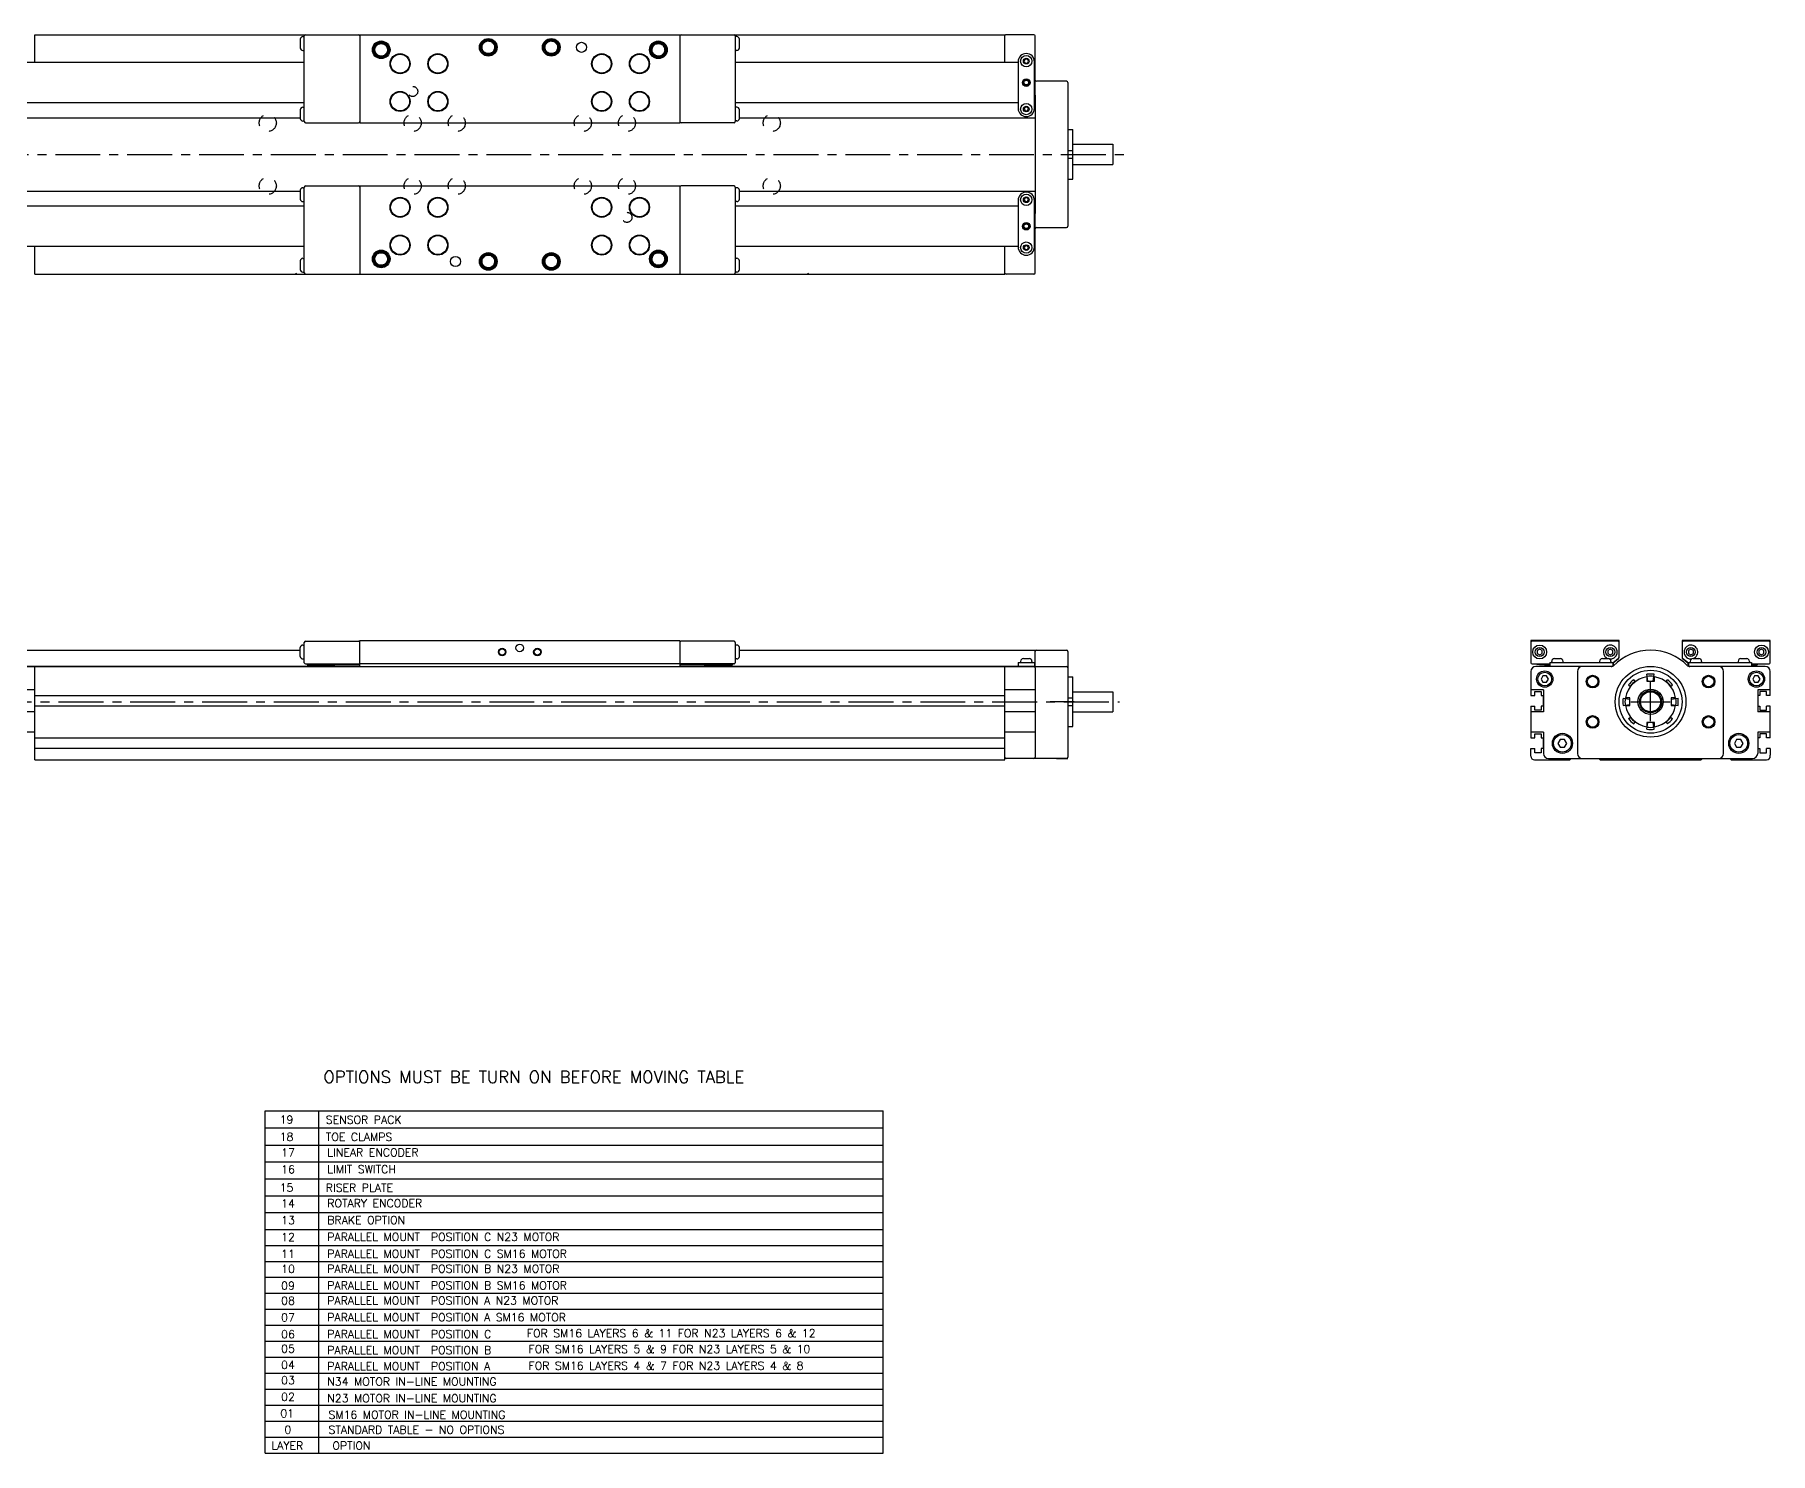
# Model space of a CAD drawing. Extents: x 0.4 to 41.4, y 2.1 to 24.3.
# Drawn here: x 14.32 to 41.43, y 2.09 to 24.26 of the extents above; entities that cross this region are included whole.
import ezdxf
from ezdxf.enums import TextEntityAlignment as Align

# ---------------------------------------------------------------- set-up
doc = ezdxf.new("R2010")
doc.units = 0
doc.header["$LTSCALE"] = 1.87
doc.header["$MEASUREMENT"] = 0
doc.linetypes.add('CENTER', pattern=[0.6, 0.375, -0.075, 0.075, -0.075])
doc.linetypes.add('HIDDEN', pattern=[0.2, 0.1, -0.1])
doc.layers.get('0').update_dxf_attribs({"linetype": 'CONTINUOUS'})
doc.styles.add('ROMANS', font='ROMANS')

msp = doc.modelspace()

# ---------------------------------------------------------------- linework, layer by layer
for p, q in [((14.317, 23.825), (14.317, 24.258)), ((14.317, 24.258), (29.474, 24.258)), ((18.464, 24.189), (18.464, 24.051)), ((18.506, 24.229), (18.529, 24.229)), ((18.529, 22.9), (18.529, 24.238)), ((19.395, 24.258), (19.395, 22.88)), ((24.395, 24.258), (24.395, 22.88)), ((25.262, 24.238), (25.262, 22.9)), ((25.285, 24.229), (25.262, 24.229)), ((25.326, 24.051), (25.326, 24.189)), ((29.474, 23.825), (29.474, 24.258)), ((29.926, 24.258), (29.493, 24.258)), ((29.946, 23.316), (29.946, 24.238)), ((18.506, 24.012), (18.529, 24.012)), ((19.612, 24.022), (19.632, 24.022)), ((21.285, 24.061), (21.305, 24.061)), ((22.269, 24.061), (22.289, 24.061)), ((23.943, 24.022), (23.962, 24.022)), ((25.285, 24.012), (25.262, 24.012)), ((29.791, 23.874), (29.774, 23.845)), ((29.825, 23.874), (29.791, 23.874)), ((29.808, 23.963), (29.808, 23.963)), ((29.842, 23.845), (29.825, 23.874)), ((18.529, 23.825), (14.11, 23.825)), ((29.68, 23.825), (25.262, 23.825)), ((29.68, 23.835), (29.68, 23.107)), ((29.774, 23.845), (29.791, 23.815)), ((29.791, 23.815), (29.825, 23.815)), ((29.825, 23.815), (29.842, 23.845)), ((29.936, 23.107), (29.936, 23.835)), ((29.936, 23.71), (29.946, 23.705)), ((30.438, 23.53), (29.966, 23.53)), ((30.458, 23.51), (30.458, 21.266)), ((18.529, 23.195), (14.11, 23.195)), ((18.464, 23.087), (18.464, 22.949)), ((18.506, 23.126), (18.529, 23.126)), ((29.68, 23.195), (25.262, 23.195)), ((25.285, 23.126), (25.262, 23.126)), ((25.326, 22.949), (25.326, 23.087)), ((29.791, 23.126), (29.774, 23.097)), ((29.774, 23.097), (29.791, 23.067)), ((29.825, 23.126), (29.791, 23.126)), ((29.791, 23.067), (29.825, 23.067)), ((29.842, 23.097), (29.825, 23.126)), ((29.825, 23.067), (29.842, 23.097)), ((29.946, 23.316), (29.936, 23.311)), ((29.946, 23.195), (29.936, 23.195)), ((29.946, 23.313), (29.946, 21.463)), ((13.845, 22.961), (18.464, 22.961)), ((18.506, 22.91), (18.529, 22.91)), ((18.549, 22.88), (19.376, 22.88)), ((19.395, 22.88), (24.395, 22.88)), ((25.242, 22.88), (24.415, 22.88)), ((25.285, 22.91), (25.262, 22.91)), ((25.326, 22.961), (29.946, 22.961)), ((29.808, 22.979), (29.808, 22.979)), ((30.458, 22.777), (30.536, 22.777)), ((30.536, 21.999), (30.536, 22.777)), ((30.536, 22.546), (31.162, 22.546)), ((31.162, 22.546), (31.162, 22.231)), ((30.458, 22.447), (30.536, 22.447)), ((30.458, 22.329), (30.536, 22.329)), ((30.458, 21.999), (30.536, 21.999)), ((30.536, 22.231), (31.162, 22.231)), ((13.845, 21.815), (18.464, 21.815)), ((18.464, 21.827), (18.464, 21.689)), ((18.506, 21.866), (18.529, 21.866)), ((18.529, 20.538), (18.529, 21.876)), ((18.549, 21.896), (19.376, 21.896)), ((19.395, 21.896), (19.395, 20.518)), ((19.395, 21.896), (24.395, 21.896)), ((24.395, 21.896), (24.395, 20.518)), ((25.242, 21.896), (24.415, 21.896)), ((25.262, 21.876), (25.262, 20.538)), ((25.285, 21.866), (25.262, 21.866)), ((25.326, 21.689), (25.326, 21.827)), ((25.326, 21.815), (29.946, 21.815)), ((29.791, 21.709), (29.774, 21.679)), ((29.825, 21.709), (29.791, 21.709)), ((29.808, 21.798), (29.808, 21.798)), ((29.842, 21.679), (29.825, 21.709)), ((18.529, 21.581), (14.11, 21.581)), ((18.506, 21.65), (18.529, 21.65)), ((25.285, 21.65), (25.262, 21.65)), ((29.68, 21.581), (25.262, 21.581)), ((29.68, 21.67), (29.68, 20.941)), ((29.774, 21.679), (29.791, 21.65)), ((29.791, 21.65), (29.825, 21.65)), ((29.825, 21.65), (29.842, 21.679)), ((29.936, 20.941), (29.936, 21.67)), ((29.946, 21.581), (29.936, 21.581)), ((29.936, 21.466), (29.946, 21.461)), ((29.946, 20.538), (29.946, 21.461)), ((29.966, 21.246), (30.438, 21.246)), ((18.529, 20.951), (14.11, 20.951)), ((14.317, 20.518), (14.317, 20.951)), ((29.68, 20.951), (25.262, 20.951)), ((29.474, 20.518), (29.474, 20.951)), ((29.791, 20.961), (29.774, 20.931)), ((29.774, 20.931), (29.791, 20.902)), ((29.825, 20.961), (29.791, 20.961)), ((29.791, 20.902), (29.825, 20.902)), ((29.842, 20.931), (29.825, 20.961)), ((29.825, 20.902), (29.842, 20.931)), ((29.946, 21.071), (29.936, 21.066)), ((18.464, 20.725), (18.464, 20.587)), ((18.506, 20.764), (18.529, 20.764)), ((19.612, 20.754), (19.632, 20.754)), ((21.285, 20.715), (21.305, 20.715)), ((22.269, 20.715), (22.289, 20.715)), ((23.943, 20.754), (23.962, 20.754)), ((25.285, 20.764), (25.262, 20.764)), ((25.326, 20.587), (25.326, 20.725)), ((29.808, 20.813), (29.808, 20.813)), ((14.317, 20.518), (29.474, 20.518)), ((18.506, 20.548), (18.529, 20.548)), ((25.285, 20.548), (25.262, 20.548)), ((29.926, 20.518), (29.493, 20.518)), ((13.786, 14.643), (18.464, 14.643)), ((18.464, 14.544), (18.464, 14.682)), ((18.506, 14.722), (18.529, 14.722)), ((18.529, 14.446), (18.529, 14.761)), ((18.549, 14.781), (19.376, 14.781)), ((19.395, 14.387), (19.395, 14.791)), ((19.395, 14.791), (24.395, 14.791)), ((24.395, 14.791), (24.395, 14.387)), ((25.242, 14.781), (24.415, 14.781)), ((25.262, 14.761), (25.262, 14.446)), ((25.285, 14.722), (25.262, 14.722)), ((25.326, 14.544), (25.326, 14.682)), ((25.326, 14.643), (29.946, 14.643)), ((29.946, 14.387), (29.946, 14.643)), ((29.966, 14.643), (30.438, 14.643)), ((37.691, 14.791), (37.691, 14.446)), ((39.069, 14.791), (37.691, 14.791)), ((39.05, 14.781), (37.711, 14.781)), ((37.829, 14.659), (37.79, 14.636)), ((37.869, 14.636), (37.829, 14.659)), ((38.932, 14.659), (38.892, 14.636)), ((38.971, 14.636), (38.932, 14.659)), ((39.069, 14.534), (39.069, 14.791)), ((40.054, 14.791), (40.054, 14.534)), ((41.432, 14.791), (40.054, 14.791)), ((41.412, 14.781), (40.073, 14.781)), ((40.191, 14.659), (40.152, 14.636)), ((40.231, 14.636), (40.191, 14.659)), ((41.294, 14.659), (41.254, 14.636)), ((41.333, 14.636), (41.294, 14.659)), ((41.432, 14.446), (41.432, 14.791)), ((13.786, 14.387), (30.438, 14.387)), ((13.845, 14.392), (18.897, 14.392)), ((14.317, 12.928), (14.317, 14.387)), ((18.506, 14.505), (18.529, 14.505)), ((18.549, 14.426), (19.395, 14.426)), ((18.573, 14.426), (18.573, 14.412)), ((18.573, 14.412), (19.395, 14.412)), ((19.007, 14.412), (19.004, 14.411)), ((19.022, 14.412), (19.006, 14.406)), ((24.395, 14.426), (19.395, 14.426)), ((25.242, 14.426), (24.395, 14.426)), ((24.395, 14.412), (25.218, 14.412)), ((24.778, 14.406), (24.762, 14.412)), ((24.78, 14.411), (24.777, 14.412)), ((24.887, 14.392), (29.946, 14.392)), ((25.218, 14.426), (25.218, 14.412)), ((25.285, 14.505), (25.262, 14.505)), ((29.474, 12.928), (29.474, 14.387)), ((29.68, 14.451), (29.936, 14.451)), ((29.68, 14.451), (29.68, 14.392)), ((29.71, 14.387), (29.71, 14.392)), ((29.72, 14.467), (29.72, 14.451)), ((29.759, 14.392), (29.759, 14.387)), ((29.763, 14.51), (29.854, 14.51)), ((29.857, 14.392), (29.857, 14.387)), ((29.897, 14.467), (29.897, 14.451)), ((29.936, 14.451), (29.936, 14.392)), ((30.458, 14.623), (30.458, 12.97)), ((37.711, 14.426), (37.987, 14.426)), ((38.955, 14.387), (37.77, 14.387)), ((37.79, 14.636), (37.79, 14.591)), ((37.79, 14.591), (37.829, 14.568)), ((37.795, 14.423), (37.805, 14.422)), ((37.829, 14.568), (37.869, 14.591)), ((37.869, 14.591), (37.869, 14.636)), ((37.888, 14.419), (37.888, 14.417)), ((37.903, 14.412), (37.903, 14.418)), ((37.903, 14.412), (37.987, 14.412)), ((37.906, 14.426), (37.906, 14.412)), ((37.987, 14.451), (37.987, 14.392)), ((37.987, 14.451), (38.971, 14.451)), ((37.987, 14.392), (38.969, 14.392)), ((38.016, 14.467), (38.016, 14.451)), ((38.056, 14.392), (38.056, 14.387)), ((38.06, 14.51), (38.15, 14.51)), ((38.154, 14.392), (38.154, 14.387)), ((38.193, 14.467), (38.193, 14.451)), ((38.245, 14.387), (38.245, 14.392)), ((38.634, 14.387), (38.634, 14.392)), ((38.754, 14.387), (38.754, 14.392)), ((38.764, 14.467), (38.764, 14.451)), ((38.804, 14.392), (38.804, 14.387)), ((38.808, 14.51), (38.898, 14.51)), ((38.892, 14.636), (38.892, 14.591)), ((38.892, 14.591), (38.932, 14.568)), ((38.902, 14.392), (38.902, 14.387)), ((38.932, 14.568), (38.971, 14.591)), ((38.941, 14.467), (38.941, 14.451)), ((38.971, 14.591), (38.971, 14.636)), ((38.971, 14.442), (39.062, 14.519)), ((38.971, 14.451), (38.971, 14.393)), ((38.976, 14.412), (38.971, 14.412)), ((39.055, 14.503), (38.976, 14.437)), ((38.976, 14.446), (38.976, 14.412)), ((40.061, 14.519), (40.152, 14.442)), ((40.148, 14.436), (40.068, 14.503)), ((40.147, 14.412), (40.147, 14.436)), ((40.147, 14.412), (40.152, 14.412)), ((40.15, 14.444), (40.15, 14.412)), ((40.152, 14.636), (40.152, 14.591)), ((40.152, 14.591), (40.191, 14.568)), ((40.152, 14.451), (40.152, 14.393)), ((40.152, 14.451), (41.136, 14.451)), ((40.154, 14.392), (41.136, 14.392)), ((41.353, 14.387), (40.168, 14.387)), ((40.182, 14.467), (40.182, 14.451)), ((40.191, 14.568), (40.231, 14.591)), ((40.221, 14.392), (40.221, 14.387)), ((40.225, 14.51), (40.315, 14.51)), ((40.231, 14.591), (40.231, 14.636)), ((40.319, 14.392), (40.319, 14.387)), ((40.359, 14.467), (40.359, 14.451)), ((40.369, 14.387), (40.369, 14.392)), ((40.489, 14.387), (40.489, 14.392)), ((40.878, 14.387), (40.878, 14.392)), ((40.93, 14.467), (40.93, 14.451)), ((40.969, 14.392), (40.969, 14.387)), ((40.973, 14.51), (41.063, 14.51)), ((41.067, 14.392), (41.067, 14.387)), ((41.107, 14.467), (41.107, 14.451)), ((41.136, 14.451), (41.136, 14.392)), ((41.136, 14.426), (41.412, 14.426)), ((41.136, 14.412), (41.22, 14.412)), ((41.22, 14.426), (41.22, 14.412)), ((41.22, 14.417), (41.235, 14.417)), ((41.235, 14.426), (41.235, 14.417)), ((41.254, 14.636), (41.254, 14.591)), ((41.254, 14.591), (41.294, 14.568)), ((41.294, 14.568), (41.333, 14.591)), ((41.333, 14.591), (41.333, 14.636)), ((29.946, 14.367), (29.946, 12.97)), ((30.458, 14.225), (30.536, 14.225)), ((30.536, 13.447), (30.536, 14.225)), ((37.691, 14.308), (37.691, 13.933)), ((37.88, 14.239), (37.851, 14.19)), ((37.851, 14.19), (37.88, 14.141)), ((37.936, 14.239), (37.88, 14.239)), ((37.88, 14.141), (37.936, 14.141)), ((37.965, 14.19), (37.936, 14.239)), ((37.936, 14.141), (37.965, 14.19)), ((38.42, 14.308), (38.42, 13.029)), ((39.298, 14.179), (39.322, 14.148)), ((39.502, 14.225), (39.502, 14.159)), ((39.502, 14.159), (39.621, 14.159)), ((39.519, 14.159), (39.505, 14.265)), ((39.604, 14.159), (39.618, 14.265)), ((39.621, 14.159), (39.621, 14.225)), ((39.801, 14.148), (39.825, 14.179)), ((40.703, 13.029), (40.703, 14.308)), ((41.187, 14.239), (41.158, 14.19)), ((41.158, 14.19), (41.187, 14.141)), ((41.243, 14.239), (41.187, 14.239)), ((41.187, 14.141), (41.243, 14.141)), ((41.272, 14.19), (41.243, 14.239)), ((41.243, 14.141), (41.272, 14.19)), ((41.432, 13.933), (41.432, 14.308)), ((14.317, 14.021), (13.845, 14.021)), ((14.317, 13.932), (29.474, 13.932)), ((29.946, 14.021), (29.474, 14.021)), ((30.458, 13.895), (30.536, 13.895)), ((30.536, 13.993), (31.162, 13.993)), ((31.162, 13.993), (31.162, 13.678)), ((37.888, 14.021), (37.691, 14.021)), ((37.888, 14.021), (37.888, 13.678)), ((39.132, 13.892), (39.239, 13.878)), ((39.239, 13.895), (39.172, 13.895)), ((39.218, 14.099), (39.249, 14.075)), ((39.239, 13.777), (39.239, 13.895)), ((39.501, 14.023), (39.501, 14.003)), ((39.501, 14.003), (39.621, 14.003)), ((39.621, 14.023), (39.621, 14.003)), ((39.874, 14.075), (39.905, 14.099)), ((39.951, 13.895), (39.884, 13.895)), ((39.884, 13.895), (39.884, 13.777)), ((39.884, 13.878), (39.991, 13.892)), ((41.235, 14.021), (41.235, 13.678)), ((41.432, 14.021), (41.235, 14.021)), ((14.317, 13.678), (13.845, 13.678)), ((29.474, 13.767), (14.317, 13.767)), ((29.946, 13.678), (29.474, 13.678)), ((30.458, 13.777), (30.536, 13.777)), ((30.536, 13.678), (31.162, 13.678)), ((37.691, 13.768), (37.691, 13.27)), ((37.888, 13.678), (37.691, 13.678)), ((39.132, 13.779), (39.239, 13.793)), ((39.172, 13.777), (39.239, 13.777)), ((39.218, 13.572), (39.249, 13.596)), ((39.874, 13.596), (39.905, 13.572)), ((39.884, 13.793), (39.991, 13.779)), ((39.884, 13.777), (39.951, 13.777)), ((41.432, 13.678), (41.235, 13.678)), ((41.432, 13.27), (41.432, 13.768)), ((14.317, 13.359), (13.845, 13.359)), ((29.946, 13.359), (29.474, 13.359)), ((30.458, 13.447), (30.536, 13.447)), ((37.888, 13.359), (37.691, 13.359)), ((37.888, 13.359), (37.888, 13.029)), ((39.298, 13.492), (39.322, 13.524)), ((39.621, 13.513), (39.502, 13.513)), ((39.502, 13.513), (39.502, 13.447)), ((39.505, 13.406), (39.519, 13.513)), ((39.618, 13.406), (39.604, 13.513)), ((39.621, 13.447), (39.621, 13.513)), ((39.801, 13.524), (39.825, 13.492)), ((41.235, 13.359), (41.235, 13.029)), ((41.432, 13.359), (41.235, 13.359)), ((14.317, 13.271), (29.474, 13.271)), ((29.474, 13.105), (14.317, 13.105)), ((37.691, 13.002), (37.691, 13.105)), ((38.149, 13.245), (38.115, 13.186)), ((38.115, 13.186), (38.149, 13.127)), ((38.218, 13.245), (38.149, 13.245)), ((38.149, 13.127), (38.218, 13.127)), ((38.252, 13.186), (38.218, 13.245)), ((38.218, 13.127), (38.252, 13.186)), ((40.905, 13.245), (40.871, 13.186)), ((40.871, 13.186), (40.905, 13.127)), ((40.974, 13.245), (40.905, 13.245)), ((40.905, 13.127), (40.974, 13.127)), ((41.008, 13.186), (40.974, 13.245)), ((40.974, 13.127), (41.008, 13.186)), ((41.432, 13.105), (41.432, 13.002)), ((14.317, 12.928), (29.474, 12.928)), ((30.438, 12.95), (29.493, 12.95)), ((30.281, 12.95), (30.458, 12.95)), ((37.691, 12.987), (37.691, 13.002)), ((37.75, 12.928), (38.293, 12.928)), ((37.967, 12.95), (41.156, 12.95)), ((38.323, 12.95), (38.307, 12.934)), ((38.768, 12.934), (38.752, 12.95)), ((38.782, 12.928), (40.341, 12.928)), ((40.371, 12.95), (40.355, 12.934)), ((40.816, 12.934), (40.8, 12.95)), ((40.829, 12.928), (41.373, 12.928)), ((41.432, 12.987), (41.432, 13.002)), ((17.917, 2.093), (17.917, 7.446)), ((17.917, 7.446), (27.57, 7.446)), ((18.758, 2.093), (18.758, 7.446)), ((27.57, 2.093), (27.57, 7.446)), ((17.917, 7.178), (27.57, 7.178)), ((17.917, 6.91), (27.57, 6.91)), ((17.917, 6.647), (27.57, 6.647)), ((17.917, 6.384), (27.57, 6.384)), ((17.917, 6.116), (27.57, 6.116)), ((17.917, 5.853), (27.57, 5.853)), ((17.917, 5.589), (27.57, 5.589)), ((17.917, 5.339), (27.57, 5.339)), ((17.917, 5.089), (27.57, 5.089)), ((17.917, 4.843), (27.57, 4.843)), ((17.917, 4.593), (27.57, 4.593)), ((17.917, 4.343), (27.57, 4.343)), ((17.917, 4.093), (27.57, 4.093)), ((17.917, 3.843), (27.57, 3.843)), ((17.917, 3.593), (27.57, 3.593)), ((17.917, 3.343), (27.57, 3.343)), ((17.917, 3.093), (27.57, 3.093)), ((17.917, 2.843), (27.57, 2.843)), ((17.917, 2.593), (27.57, 2.593)), ((17.917, 2.343), (27.57, 2.343)), ((17.917, 2.093), (27.57, 2.093))]:
    msp.add_line(p, q)
at = {"color": 2, "linetype": 'CENTER'}
for p, q in [((13.519, 22.388), (31.379, 22.388)), ((39.561, 13.53), (39.561, 14.142)), ((13.567, 13.836), (31.262, 13.836)), ((39.255, 13.836), (39.867, 13.836))]:
    msp.add_line(p, q, dxfattribs=at)
at = {"color": 2}
msp.add_line((30.558, 13.836), (30.181, 13.836), dxfattribs=at)
at = {"color": 7, "linetype": 'CONTINUOUS'}
for p, q in [((37.691, 13.933), (37.751, 13.933)), ((37.751, 13.998), (37.853, 13.998)), ((37.751, 13.933), (37.751, 13.998)), ((37.853, 13.998), (37.853, 13.933)), ((37.853, 13.933), (37.884, 13.933)), ((37.884, 13.933), (37.884, 13.768)), ((41.27, 13.933), (41.239, 13.933)), ((41.239, 13.933), (41.239, 13.768)), ((41.27, 13.998), (41.27, 13.933)), ((41.372, 13.998), (41.27, 13.998)), ((41.372, 13.933), (41.372, 13.998)), ((41.432, 13.933), (41.372, 13.933)), ((37.691, 13.768), (37.751, 13.768)), ((37.751, 13.703), (37.751, 13.768)), ((37.853, 13.703), (37.751, 13.703)), ((37.853, 13.768), (37.853, 13.703)), ((37.884, 13.768), (37.853, 13.768)), ((41.239, 13.768), (41.27, 13.768)), ((41.27, 13.768), (41.27, 13.703)), ((41.27, 13.703), (41.372, 13.703)), ((41.432, 13.768), (41.372, 13.768)), ((41.372, 13.703), (41.372, 13.768)), ((37.751, 13.335), (37.853, 13.335)), ((37.751, 13.27), (37.751, 13.335)), ((37.853, 13.335), (37.853, 13.27)), ((41.27, 13.335), (41.27, 13.27)), ((41.372, 13.335), (41.27, 13.335)), ((41.372, 13.27), (41.372, 13.335)), ((37.691, 13.27), (37.751, 13.27)), ((37.691, 13.105), (37.751, 13.105)), ((37.751, 13.04), (37.751, 13.105)), ((37.853, 13.04), (37.751, 13.04)), ((37.853, 13.27), (37.884, 13.27)), ((37.884, 13.105), (37.853, 13.105)), ((37.853, 13.105), (37.853, 13.04)), ((37.884, 13.27), (37.884, 13.105)), ((41.239, 13.27), (41.239, 13.105)), ((41.27, 13.27), (41.239, 13.27)), ((41.239, 13.105), (41.27, 13.105)), ((41.27, 13.105), (41.27, 13.04)), ((41.27, 13.04), (41.372, 13.04)), ((41.432, 13.27), (41.372, 13.27)), ((41.432, 13.105), (41.372, 13.105)), ((41.372, 13.04), (41.372, 13.105))]:
    msp.add_line(p, q, dxfattribs=at)
for points in [[(19.612, 24.022), (19.613, 24.039), (19.617, 24.055), (19.623, 24.071), (19.631, 24.086), (19.641, 24.1), (19.653, 24.112), (19.667, 24.122), (19.682, 24.13), (19.698, 24.136), (19.714, 24.139), (19.731, 24.14), (19.748, 24.139), (19.765, 24.135), (19.781, 24.129), (19.795, 24.12), (19.809, 24.11), (19.821, 24.098), (19.831, 24.084), (19.838, 24.069), (19.844, 24.053), (19.847, 24.036), (19.848, 24.019)], [(21.285, 24.061), (21.286, 24.078), (21.29, 24.095), (21.296, 24.111), (21.304, 24.126), (21.314, 24.139), (21.326, 24.151), (21.34, 24.161), (21.355, 24.169), (21.371, 24.175), (21.388, 24.178), (21.405, 24.179), (21.422, 24.178), (21.438, 24.174), (21.454, 24.168), (21.469, 24.16), (21.482, 24.149), (21.494, 24.137), (21.504, 24.123), (21.512, 24.108), (21.517, 24.092), (21.521, 24.075), (21.521, 24.059)], [(21.295, 24.061), (21.296, 24.077), (21.3, 24.093), (21.305, 24.108), (21.313, 24.121), (21.323, 24.134), (21.335, 24.145), (21.348, 24.154), (21.362, 24.161), (21.377, 24.166), (21.393, 24.169), (21.409, 24.169), (21.424, 24.168), (21.44, 24.163), (21.454, 24.157), (21.468, 24.148), (21.48, 24.138), (21.49, 24.126), (21.499, 24.112), (21.505, 24.098), (21.509, 24.082), (21.511, 24.067), (21.511, 24.051)], [(21.305, 24.061), (21.306, 24.076), (21.309, 24.091), (21.315, 24.104), (21.322, 24.117), (21.331, 24.129), (21.342, 24.139), (21.355, 24.147), (21.368, 24.153), (21.382, 24.158), (21.397, 24.16), (21.412, 24.159), (21.427, 24.157), (21.441, 24.152), (21.454, 24.146), (21.466, 24.137), (21.477, 24.127), (21.486, 24.115), (21.493, 24.102), (21.498, 24.088), (21.501, 24.074), (21.502, 24.059)], [(22.269, 24.061), (22.271, 24.078), (22.274, 24.095), (22.28, 24.111), (22.288, 24.126), (22.299, 24.139), (22.311, 24.151), (22.324, 24.161), (22.339, 24.169), (22.355, 24.175), (22.372, 24.178), (22.389, 24.179), (22.406, 24.178), (22.422, 24.174), (22.438, 24.168), (22.453, 24.16), (22.466, 24.149), (22.478, 24.137), (22.488, 24.123), (22.496, 24.108), (22.502, 24.092), (22.505, 24.075), (22.506, 24.059)], [(22.279, 24.061), (22.28, 24.077), (22.284, 24.093), (22.29, 24.108), (22.297, 24.121), (22.307, 24.134), (22.319, 24.145), (22.332, 24.154), (22.346, 24.161), (22.361, 24.166), (22.377, 24.169), (22.393, 24.169), (22.409, 24.168), (22.424, 24.163), (22.439, 24.157), (22.452, 24.148), (22.464, 24.138), (22.474, 24.126), (22.483, 24.112), (22.489, 24.098), (22.494, 24.082), (22.496, 24.067), (22.495, 24.051)], [(22.289, 24.061), (22.29, 24.076), (22.294, 24.091), (22.299, 24.104), (22.306, 24.117), (22.316, 24.129), (22.327, 24.139), (22.339, 24.147), (22.352, 24.153), (22.367, 24.158), (22.381, 24.16), (22.396, 24.159), (22.411, 24.157), (22.425, 24.152), (22.438, 24.146), (22.45, 24.137), (22.461, 24.127), (22.47, 24.115), (22.477, 24.102), (22.482, 24.088), (22.485, 24.074), (22.486, 24.059)], [(23.943, 24.022), (23.944, 24.039), (23.947, 24.055), (23.953, 24.071), (23.962, 24.086), (23.972, 24.1), (23.984, 24.112), (23.998, 24.122), (24.013, 24.13), (24.029, 24.136), (24.045, 24.139), (24.062, 24.14), (24.079, 24.139), (24.096, 24.135), (24.111, 24.129), (24.126, 24.12), (24.14, 24.11), (24.151, 24.098), (24.161, 24.084), (24.169, 24.069), (24.175, 24.053), (24.178, 24.036), (24.179, 24.019)], [(19.848, 24.019), (19.846, 24.002), (19.842, 23.986), (19.836, 23.97), (19.828, 23.955), (19.817, 23.942), (19.805, 23.93), (19.791, 23.921), (19.776, 23.913), (19.759, 23.908), (19.743, 23.905), (19.726, 23.904), (19.709, 23.906), (19.692, 23.91), (19.677, 23.917), (19.662, 23.925), (19.649, 23.936), (19.638, 23.948), (19.628, 23.963), (19.62, 23.978), (19.615, 23.994), (19.612, 24.011), (19.612, 24.022)], [(19.622, 24.022), (19.623, 24.038), (19.626, 24.053), (19.632, 24.068), (19.64, 24.082), (19.65, 24.095), (19.661, 24.106), (19.674, 24.115), (19.689, 24.122), (19.704, 24.127), (19.719, 24.13), (19.735, 24.13), (19.751, 24.128), (19.766, 24.124), (19.781, 24.117), (19.795, 24.109), (19.807, 24.099), (19.817, 24.086), (19.825, 24.073), (19.832, 24.058), (19.836, 24.043), (19.838, 24.027), (19.838, 24.011)], [(19.838, 24.011), (19.835, 23.996), (19.83, 23.981), (19.823, 23.966), (19.814, 23.953), (19.803, 23.942), (19.79, 23.932), (19.776, 23.924), (19.761, 23.918), (19.746, 23.915), (19.73, 23.914), (19.714, 23.915), (19.699, 23.918), (19.684, 23.924), (19.67, 23.932), (19.657, 23.942), (19.646, 23.953), (19.637, 23.966), (19.63, 23.981), (19.625, 23.996), (19.622, 24.011), (19.622, 24.022)], [(19.632, 24.022), (19.633, 24.037), (19.636, 24.051), (19.641, 24.065), (19.649, 24.078), (19.658, 24.089), (19.669, 24.099), (19.682, 24.108), (19.695, 24.114), (19.709, 24.118), (19.724, 24.12), (19.739, 24.12), (19.753, 24.118), (19.767, 24.113), (19.781, 24.106), (19.793, 24.098), (19.803, 24.088), (19.812, 24.076), (19.82, 24.063), (19.825, 24.049), (19.828, 24.034), (19.828, 24.019)], [(19.828, 24.019), (19.827, 24.005), (19.823, 23.99), (19.817, 23.977), (19.81, 23.964), (19.8, 23.953), (19.789, 23.943), (19.776, 23.935), (19.763, 23.929), (19.748, 23.925), (19.734, 23.924), (19.719, 23.924), (19.704, 23.927), (19.69, 23.932), (19.677, 23.939), (19.665, 23.948), (19.655, 23.958), (19.646, 23.97), (19.639, 23.983), (19.635, 23.997), (19.632, 24.012), (19.632, 24.022)], [(21.521, 24.059), (21.52, 24.042), (21.516, 24.025), (21.509, 24.009), (21.501, 23.995), (21.49, 23.981), (21.478, 23.97), (21.464, 23.96), (21.449, 23.952), (21.433, 23.947), (21.416, 23.944), (21.399, 23.943), (21.382, 23.945), (21.366, 23.949), (21.35, 23.956), (21.335, 23.965), (21.322, 23.975), (21.311, 23.988), (21.301, 24.002), (21.294, 24.017), (21.289, 24.033), (21.286, 24.05), (21.285, 24.061)], [(21.511, 24.051), (21.508, 24.035), (21.503, 24.02), (21.496, 24.006), (21.487, 23.993), (21.476, 23.981), (21.463, 23.971), (21.45, 23.963), (21.435, 23.958), (21.419, 23.954), (21.403, 23.953), (21.387, 23.954), (21.372, 23.958), (21.357, 23.963), (21.343, 23.971), (21.331, 23.981), (21.32, 23.993), (21.31, 24.006), (21.303, 24.02), (21.298, 24.035), (21.295, 24.051), (21.295, 24.061)], [(21.502, 24.059), (21.5, 24.044), (21.496, 24.03), (21.491, 24.016), (21.483, 24.003), (21.473, 23.992), (21.462, 23.982), (21.45, 23.974), (21.436, 23.969), (21.422, 23.965), (21.407, 23.963), (21.392, 23.964), (21.378, 23.966), (21.364, 23.971), (21.351, 23.978), (21.339, 23.987), (21.328, 23.998), (21.319, 24.01), (21.313, 24.023), (21.308, 24.037), (21.305, 24.051), (21.305, 24.061)], [(22.506, 24.059), (22.504, 24.042), (22.5, 24.025), (22.494, 24.009), (22.485, 23.995), (22.474, 23.981), (22.462, 23.97), (22.448, 23.96), (22.433, 23.952), (22.417, 23.947), (22.4, 23.944), (22.383, 23.943), (22.366, 23.945), (22.35, 23.949), (22.334, 23.956), (22.32, 23.965), (22.307, 23.975), (22.295, 23.988), (22.285, 24.002), (22.278, 24.017), (22.273, 24.033), (22.27, 24.05), (22.27, 24.061)], [(22.495, 24.051), (22.493, 24.035), (22.488, 24.02), (22.48, 24.006), (22.471, 23.993), (22.46, 23.981), (22.448, 23.971), (22.434, 23.963), (22.419, 23.958), (22.403, 23.954), (22.387, 23.953), (22.372, 23.954), (22.356, 23.958), (22.341, 23.963), (22.327, 23.971), (22.315, 23.981), (22.304, 23.993), (22.295, 24.006), (22.287, 24.02), (22.282, 24.035), (22.28, 24.051), (22.279, 24.061)], [(22.486, 24.059), (22.484, 24.044), (22.481, 24.03), (22.475, 24.016), (22.467, 24.003), (22.458, 23.992), (22.446, 23.982), (22.434, 23.974), (22.42, 23.969), (22.406, 23.965), (22.391, 23.963), (22.376, 23.964), (22.362, 23.966), (22.348, 23.971), (22.335, 23.978), (22.323, 23.987), (22.312, 23.998), (22.304, 24.01), (22.297, 24.023), (22.292, 24.037), (22.29, 24.051), (22.289, 24.061)], [(24.179, 24.019), (24.177, 24.002), (24.173, 23.986), (24.167, 23.97), (24.158, 23.955), (24.148, 23.942), (24.135, 23.93), (24.121, 23.921), (24.106, 23.913), (24.09, 23.908), (24.073, 23.905), (24.056, 23.904), (24.04, 23.906), (24.023, 23.91), (24.007, 23.917), (23.993, 23.925), (23.98, 23.936), (23.968, 23.948), (23.959, 23.963), (23.951, 23.978), (23.946, 23.994), (23.943, 24.011), (23.943, 24.022)], [(23.952, 24.022), (23.954, 24.038), (23.957, 24.053), (23.963, 24.068), (23.971, 24.082), (23.981, 24.095), (23.992, 24.106), (24.005, 24.115), (24.019, 24.122), (24.034, 24.127), (24.05, 24.13), (24.066, 24.13), (24.082, 24.128), (24.097, 24.124), (24.112, 24.117), (24.125, 24.109), (24.137, 24.099), (24.148, 24.086), (24.156, 24.073), (24.163, 24.058), (24.167, 24.043), (24.169, 24.027), (24.168, 24.011)], [(24.168, 24.011), (24.166, 23.996), (24.161, 23.981), (24.154, 23.966), (24.144, 23.953), (24.133, 23.942), (24.121, 23.932), (24.107, 23.924), (24.092, 23.918), (24.077, 23.915), (24.061, 23.914), (24.045, 23.915), (24.029, 23.918), (24.014, 23.924), (24.001, 23.932), (23.988, 23.942), (23.977, 23.953), (23.968, 23.966), (23.961, 23.981), (23.956, 23.996), (23.953, 24.011), (23.953, 24.022)], [(23.962, 24.022), (23.963, 24.037), (23.967, 24.051), (23.972, 24.065), (23.98, 24.078), (23.989, 24.089), (24, 24.099), (24.012, 24.108), (24.026, 24.114), (24.04, 24.118), (24.055, 24.12), (24.069, 24.12), (24.084, 24.118), (24.098, 24.113), (24.111, 24.106), (24.123, 24.098), (24.134, 24.088), (24.143, 24.076), (24.15, 24.063), (24.155, 24.049), (24.158, 24.034), (24.159, 24.019)], [(24.159, 24.019), (24.158, 24.005), (24.154, 23.99), (24.148, 23.977), (24.14, 23.964), (24.131, 23.953), (24.12, 23.943), (24.107, 23.935), (24.093, 23.929), (24.079, 23.925), (24.064, 23.924), (24.05, 23.924), (24.035, 23.927), (24.021, 23.932), (24.008, 23.939), (23.996, 23.948), (23.986, 23.958), (23.977, 23.97), (23.97, 23.983), (23.965, 23.997), (23.963, 24.012), (23.963, 24.022)], [(19.612, 20.754), (19.613, 20.771), (19.617, 20.788), (19.623, 20.804), (19.631, 20.819), (19.641, 20.832), (19.653, 20.844), (19.667, 20.854), (19.682, 20.862), (19.698, 20.868), (19.714, 20.871), (19.731, 20.872), (19.748, 20.871), (19.765, 20.867), (19.781, 20.861), (19.795, 20.853), (19.809, 20.842), (19.821, 20.83), (19.831, 20.816), (19.838, 20.801), (19.844, 20.785), (19.847, 20.768), (19.848, 20.751)], [(19.848, 20.751), (19.846, 20.735), (19.842, 20.718), (19.836, 20.702), (19.828, 20.688), (19.817, 20.674), (19.805, 20.663), (19.791, 20.653), (19.776, 20.645), (19.759, 20.64), (19.743, 20.637), (19.726, 20.636), (19.709, 20.638), (19.692, 20.642), (19.677, 20.649), (19.662, 20.658), (19.649, 20.668), (19.638, 20.681), (19.628, 20.695), (19.62, 20.71), (19.615, 20.726), (19.612, 20.743), (19.612, 20.754)], [(19.622, 20.754), (19.623, 20.77), (19.626, 20.786), (19.632, 20.801), (19.64, 20.814), (19.65, 20.827), (19.661, 20.838), (19.674, 20.847), (19.689, 20.854), (19.704, 20.859), (19.719, 20.862), (19.735, 20.862), (19.751, 20.86), (19.766, 20.856), (19.781, 20.85), (19.795, 20.841), (19.807, 20.831), (19.817, 20.819), (19.825, 20.805), (19.832, 20.791), (19.836, 20.775), (19.838, 20.76), (19.838, 20.744)], [(19.838, 20.744), (19.835, 20.728), (19.83, 20.713), (19.823, 20.699), (19.814, 20.686), (19.803, 20.674), (19.79, 20.664), (19.776, 20.656), (19.761, 20.651), (19.746, 20.647), (19.73, 20.646), (19.714, 20.647), (19.699, 20.651), (19.684, 20.656), (19.67, 20.664), (19.657, 20.674), (19.646, 20.686), (19.637, 20.699), (19.63, 20.713), (19.625, 20.728), (19.622, 20.744), (19.622, 20.754)], [(19.632, 20.754), (19.633, 20.769), (19.636, 20.783), (19.641, 20.797), (19.649, 20.81), (19.658, 20.822), (19.669, 20.832), (19.682, 20.84), (19.695, 20.846), (19.709, 20.85), (19.724, 20.852), (19.739, 20.852), (19.753, 20.85), (19.767, 20.845), (19.781, 20.839), (19.793, 20.83), (19.803, 20.82), (19.812, 20.808), (19.82, 20.795), (19.825, 20.781), (19.828, 20.767), (19.828, 20.752)], [(19.828, 20.752), (19.827, 20.737), (19.823, 20.723), (19.817, 20.709), (19.81, 20.696), (19.8, 20.685), (19.789, 20.675), (19.776, 20.667), (19.763, 20.661), (19.748, 20.658), (19.734, 20.656), (19.719, 20.656), (19.704, 20.659), (19.69, 20.664), (19.677, 20.671), (19.665, 20.68), (19.655, 20.691), (19.646, 20.703), (19.639, 20.716), (19.635, 20.73), (19.632, 20.744), (19.632, 20.754)], [(21.285, 20.715), (21.286, 20.732), (21.29, 20.748), (21.296, 20.764), (21.304, 20.779), (21.314, 20.793), (21.326, 20.805), (21.34, 20.815), (21.355, 20.823), (21.371, 20.829), (21.388, 20.832), (21.405, 20.833), (21.422, 20.832), (21.438, 20.828), (21.454, 20.822), (21.469, 20.813), (21.482, 20.803), (21.494, 20.791), (21.504, 20.777), (21.512, 20.762), (21.517, 20.746), (21.521, 20.729), (21.521, 20.712)], [(21.521, 20.712), (21.52, 20.695), (21.516, 20.679), (21.509, 20.663), (21.501, 20.648), (21.49, 20.635), (21.478, 20.623), (21.464, 20.614), (21.449, 20.606), (21.433, 20.6), (21.416, 20.597), (21.399, 20.597), (21.382, 20.599), (21.366, 20.603), (21.35, 20.609), (21.335, 20.618), (21.322, 20.629), (21.311, 20.641), (21.301, 20.655), (21.294, 20.671), (21.289, 20.687), (21.286, 20.704), (21.285, 20.715)], [(21.295, 20.715), (21.296, 20.731), (21.3, 20.746), (21.305, 20.761), (21.313, 20.775), (21.323, 20.788), (21.335, 20.799), (21.348, 20.808), (21.362, 20.815), (21.377, 20.82), (21.393, 20.823), (21.409, 20.823), (21.424, 20.821), (21.44, 20.817), (21.454, 20.81), (21.468, 20.802), (21.48, 20.791), (21.49, 20.779), (21.499, 20.766), (21.505, 20.751), (21.509, 20.736), (21.511, 20.72), (21.511, 20.704)], [(21.511, 20.704), (21.508, 20.689), (21.503, 20.673), (21.496, 20.659), (21.487, 20.646), (21.476, 20.635), (21.463, 20.625), (21.45, 20.617), (21.435, 20.611), (21.419, 20.608), (21.403, 20.607), (21.387, 20.608), (21.372, 20.611), (21.357, 20.617), (21.343, 20.625), (21.331, 20.635), (21.32, 20.646), (21.31, 20.659), (21.303, 20.673), (21.298, 20.689), (21.295, 20.704), (21.295, 20.715)], [(21.305, 20.715), (21.306, 20.73), (21.309, 20.744), (21.315, 20.758), (21.322, 20.771), (21.331, 20.782), (21.342, 20.792), (21.355, 20.801), (21.368, 20.807), (21.382, 20.811), (21.397, 20.813), (21.412, 20.813), (21.427, 20.811), (21.441, 20.806), (21.454, 20.799), (21.466, 20.791), (21.477, 20.78), (21.486, 20.769), (21.493, 20.756), (21.498, 20.742), (21.501, 20.727), (21.502, 20.712)], [(21.502, 20.712), (21.5, 20.698), (21.496, 20.683), (21.491, 20.67), (21.483, 20.657), (21.473, 20.646), (21.462, 20.636), (21.45, 20.628), (21.436, 20.622), (21.422, 20.618), (21.407, 20.617), (21.392, 20.617), (21.378, 20.62), (21.364, 20.625), (21.351, 20.632), (21.339, 20.641), (21.328, 20.651), (21.319, 20.663), (21.313, 20.676), (21.308, 20.69), (21.305, 20.705), (21.305, 20.715)], [(22.269, 20.715), (22.271, 20.732), (22.274, 20.748), (22.28, 20.764), (22.288, 20.779), (22.299, 20.793), (22.311, 20.805), (22.324, 20.815), (22.339, 20.823), (22.355, 20.829), (22.372, 20.832), (22.389, 20.833), (22.406, 20.832), (22.422, 20.828), (22.438, 20.822), (22.453, 20.813), (22.466, 20.803), (22.478, 20.791), (22.488, 20.777), (22.496, 20.762), (22.502, 20.746), (22.505, 20.729), (22.506, 20.712)], [(22.506, 20.712), (22.504, 20.695), (22.5, 20.679), (22.494, 20.663), (22.485, 20.648), (22.474, 20.635), (22.462, 20.623), (22.448, 20.614), (22.433, 20.606), (22.417, 20.6), (22.4, 20.597), (22.383, 20.597), (22.366, 20.599), (22.35, 20.603), (22.334, 20.609), (22.32, 20.618), (22.307, 20.629), (22.295, 20.641), (22.285, 20.655), (22.278, 20.671), (22.273, 20.687), (22.27, 20.704), (22.27, 20.715)], [(22.279, 20.715), (22.28, 20.731), (22.284, 20.746), (22.29, 20.761), (22.297, 20.775), (22.307, 20.788), (22.319, 20.799), (22.332, 20.808), (22.346, 20.815), (22.361, 20.82), (22.377, 20.823), (22.393, 20.823), (22.409, 20.821), (22.424, 20.817), (22.439, 20.81), (22.452, 20.802), (22.464, 20.791), (22.474, 20.779), (22.483, 20.766), (22.489, 20.751), (22.494, 20.736), (22.496, 20.72), (22.495, 20.704)], [(22.495, 20.704), (22.493, 20.689), (22.488, 20.673), (22.48, 20.659), (22.471, 20.646), (22.46, 20.635), (22.448, 20.625), (22.434, 20.617), (22.419, 20.611), (22.403, 20.608), (22.387, 20.607), (22.372, 20.608), (22.356, 20.611), (22.341, 20.617), (22.327, 20.625), (22.315, 20.635), (22.304, 20.646), (22.295, 20.659), (22.287, 20.673), (22.282, 20.689), (22.28, 20.704), (22.279, 20.715)], [(22.289, 20.715), (22.29, 20.73), (22.294, 20.744), (22.299, 20.758), (22.306, 20.771), (22.316, 20.782), (22.327, 20.792), (22.339, 20.801), (22.352, 20.807), (22.367, 20.811), (22.381, 20.813), (22.396, 20.813), (22.411, 20.811), (22.425, 20.806), (22.438, 20.799), (22.45, 20.791), (22.461, 20.78), (22.47, 20.769), (22.477, 20.756), (22.482, 20.742), (22.485, 20.727), (22.486, 20.712)], [(22.486, 20.712), (22.484, 20.698), (22.481, 20.683), (22.475, 20.67), (22.467, 20.657), (22.458, 20.646), (22.446, 20.636), (22.434, 20.628), (22.42, 20.622), (22.406, 20.618), (22.391, 20.617), (22.376, 20.617), (22.362, 20.62), (22.348, 20.625), (22.335, 20.632), (22.323, 20.641), (22.312, 20.651), (22.304, 20.663), (22.297, 20.676), (22.292, 20.69), (22.29, 20.705), (22.289, 20.715)], [(23.943, 20.754), (23.944, 20.771), (23.947, 20.788), (23.953, 20.804), (23.962, 20.819), (23.972, 20.832), (23.984, 20.844), (23.998, 20.854), (24.013, 20.862), (24.029, 20.868), (24.045, 20.871), (24.062, 20.872), (24.079, 20.871), (24.096, 20.867), (24.111, 20.861), (24.126, 20.853), (24.14, 20.842), (24.151, 20.83), (24.161, 20.816), (24.169, 20.801), (24.175, 20.785), (24.178, 20.768), (24.179, 20.751)], [(24.179, 20.751), (24.177, 20.735), (24.173, 20.718), (24.167, 20.702), (24.158, 20.688), (24.148, 20.674), (24.135, 20.663), (24.121, 20.653), (24.106, 20.645), (24.09, 20.64), (24.073, 20.637), (24.056, 20.636), (24.04, 20.638), (24.023, 20.642), (24.007, 20.649), (23.993, 20.658), (23.98, 20.668), (23.968, 20.681), (23.959, 20.695), (23.951, 20.71), (23.946, 20.726), (23.943, 20.743), (23.943, 20.754)], [(23.952, 20.754), (23.954, 20.77), (23.957, 20.786), (23.963, 20.801), (23.971, 20.814), (23.981, 20.827), (23.992, 20.838), (24.005, 20.847), (24.019, 20.854), (24.034, 20.859), (24.05, 20.862), (24.066, 20.862), (24.082, 20.86), (24.097, 20.856), (24.112, 20.85), (24.125, 20.841), (24.137, 20.831), (24.148, 20.819), (24.156, 20.805), (24.163, 20.791), (24.167, 20.775), (24.169, 20.76), (24.168, 20.744)], [(24.168, 20.744), (24.166, 20.728), (24.161, 20.713), (24.154, 20.699), (24.144, 20.686), (24.133, 20.674), (24.121, 20.664), (24.107, 20.656), (24.092, 20.651), (24.077, 20.647), (24.061, 20.646), (24.045, 20.647), (24.029, 20.651), (24.014, 20.656), (24.001, 20.664), (23.988, 20.674), (23.977, 20.686), (23.968, 20.699), (23.961, 20.713), (23.956, 20.728), (23.953, 20.744), (23.953, 20.754)], [(23.962, 20.754), (23.963, 20.769), (23.967, 20.783), (23.972, 20.797), (23.98, 20.81), (23.989, 20.822), (24, 20.832), (24.012, 20.84), (24.026, 20.846), (24.04, 20.85), (24.055, 20.852), (24.069, 20.852), (24.084, 20.85), (24.098, 20.845), (24.111, 20.839), (24.123, 20.83), (24.134, 20.82), (24.143, 20.808), (24.15, 20.795), (24.155, 20.781), (24.158, 20.767), (24.159, 20.752)], [(24.159, 20.752), (24.158, 20.737), (24.154, 20.723), (24.148, 20.709), (24.14, 20.696), (24.131, 20.685), (24.12, 20.675), (24.107, 20.667), (24.093, 20.661), (24.079, 20.658), (24.064, 20.656), (24.05, 20.656), (24.035, 20.659), (24.021, 20.664), (24.008, 20.671), (23.996, 20.68), (23.986, 20.691), (23.977, 20.703), (23.97, 20.716), (23.965, 20.73), (23.963, 20.744), (23.963, 20.754)], [(37.78, 14.426), (37.781, 14.426), (37.783, 14.425), (37.788, 14.424), (37.795, 14.423)], [(37.805, 14.422), (37.816, 14.421), (37.828, 14.42), (37.842, 14.419), (37.857, 14.418), (37.872, 14.417), (37.888, 14.417)], [(37.82, 14.426), (37.82, 14.426), (37.823, 14.425), (37.828, 14.424), (37.835, 14.423), (37.844, 14.422), (37.855, 14.421), (37.867, 14.42), (37.881, 14.419), (37.896, 14.418), (37.906, 14.418)]]:
    msp.add_lwpolyline(points)
for centre, radius in [((19.73, 24.022), 0.138), ((19.73, 24.022), 0.123), ((21.403, 24.061), 0.138), ((21.403, 24.061), 0.123), ((22.387, 24.061), 0.138), ((22.387, 24.061), 0.123), ((22.86, 24.061), 0.079), ((24.061, 24.022), 0.138), ((24.061, 24.022), 0.123), ((20.025, 23.805), 0.157), ((20.025, 23.805), 0.148), ((20.616, 23.805), 0.157), ((20.616, 23.805), 0.148), ((23.175, 23.805), 0.157), ((23.175, 23.805), 0.148), ((23.765, 23.805), 0.157), ((23.765, 23.805), 0.148), ((29.808, 23.845), 0.0886), ((29.808, 23.845), 0.0443), ((20.025, 23.215), 0.157), ((20.025, 23.215), 0.148), ((20.616, 23.215), 0.157), ((20.616, 23.215), 0.148), ((23.175, 23.215), 0.157), ((23.175, 23.215), 0.148), ((23.765, 23.215), 0.157), ((23.765, 23.215), 0.148), ((29.808, 23.51), 0.0591), ((29.808, 23.51), 0.0492), ((29.808, 23.51), 0.0374), ((29.808, 23.097), 0.0886), ((29.808, 23.097), 0.0443), ((20.025, 21.561), 0.157), ((20.025, 21.561), 0.148), ((20.616, 21.561), 0.157), ((20.616, 21.561), 0.148), ((23.175, 21.561), 0.157), ((23.175, 21.561), 0.148), ((23.765, 21.561), 0.157), ((23.765, 21.561), 0.148), ((29.808, 21.679), 0.0886), ((29.808, 21.679), 0.0443), ((29.808, 21.266), 0.0591), ((29.808, 21.266), 0.0492), ((29.808, 21.266), 0.0374), ((19.73, 20.754), 0.138), ((20.025, 20.971), 0.157), ((20.025, 20.971), 0.148), ((20.616, 20.971), 0.157), ((20.616, 20.971), 0.148), ((23.175, 20.971), 0.157), ((23.175, 20.971), 0.148), ((23.765, 20.971), 0.157), ((23.765, 20.971), 0.148), ((24.061, 20.754), 0.138), ((29.808, 20.931), 0.0886), ((29.808, 20.931), 0.0443), ((19.73, 20.754), 0.123), ((20.892, 20.715), 0.079), ((21.403, 20.715), 0.138), ((21.403, 20.715), 0.123), ((22.387, 20.715), 0.138), ((22.387, 20.715), 0.123), ((24.061, 20.754), 0.123), ((21.62, 14.613), 0.0591), ((21.62, 14.613), 0.0492), ((21.895, 14.676), 0.0591), ((22.171, 14.613), 0.0591), ((22.171, 14.613), 0.0492), ((37.829, 14.613), 0.108), ((37.829, 14.613), 0.0689), ((38.932, 14.613), 0.0689), ((40.191, 14.613), 0.0689), ((41.294, 14.613), 0.108), ((41.294, 14.613), 0.0689), ((39.561, 13.836), 0.553), ((37.908, 14.19), 0.128), ((37.908, 14.19), 0.108), ((38.656, 14.151), 0.0984), ((38.656, 14.151), 0.0827), ((39.561, 13.836), 0.492), ((40.467, 14.151), 0.0984), ((40.467, 14.151), 0.0827), ((41.215, 14.19), 0.128), ((41.215, 14.19), 0.108), ((39.561, 13.836), 0.197), ((39.561, 13.836), 0.173), ((39.561, 13.836), 0.157), ((38.656, 13.521), 0.0984), ((38.656, 13.521), 0.0827), ((40.467, 13.521), 0.0984), ((40.467, 13.521), 0.0827), ((38.184, 13.186), 0.157), ((38.184, 13.186), 0.138), ((40.939, 13.186), 0.157), ((40.939, 13.186), 0.138)]:
    msp.add_circle(centre, radius)
at = {"color": 4, "linetype": 'HIDDEN'}
for centre, radius in [((20.222, 23.372), 0.079), ((17.958, 22.88), 0.134), ((20.222, 22.88), 0.134), ((20.911, 22.88), 0.134), ((22.88, 22.88), 0.134), ((23.569, 22.88), 0.134), ((25.832, 22.88), 0.134), ((17.958, 21.896), 0.134), ((20.222, 21.896), 0.134), ((20.911, 21.896), 0.134), ((22.88, 21.896), 0.134), ((23.569, 21.896), 0.134), ((25.832, 21.896), 0.134), ((23.569, 21.404), 0.079)]:
    msp.add_circle(centre, radius, dxfattribs=at)
for centre, radius, start, end in [((18.506, 24.187), 0.0414, 90, 177.2056), ((18.549, 24.238), 0.0197, 90, 180), ((19.376, 24.238), 0.0197, 0, 90), ((24.415, 24.238), 0.0197, 90, 180), ((25.242, 24.238), 0.0197, 0, 90), ((25.285, 24.187), 0.0414, 2.7944, 90), ((29.493, 24.238), 0.0197, 90, 157.5), ((29.926, 24.238), 0.0197, 0, 90), ((18.506, 24.054), 0.0414, 182.7944, 270), ((25.285, 24.054), 0.0414, 270, 357.2056), ((29.808, 23.835), 0.128, 90, 180), ((29.808, 23.835), 0.128, 0, 90), ((29.966, 23.55), 0.0197, 180, 270), ((30.438, 23.51), 0.0197, 0, 90), ((18.506, 23.085), 0.0414, 90, 177.2056), ((25.285, 23.085), 0.0414, 2.7944, 90), ((29.808, 23.107), 0.128, 180, 270), ((29.808, 23.107), 0.128, 270, 0), ((18.506, 22.951), 0.0414, 182.7944, 270), ((18.549, 22.9), 0.0197, 180, 270), ((19.376, 22.9), 0.0197, 270, 0), ((24.415, 22.9), 0.0197, 180, 270), ((25.242, 22.9), 0.0197, 270, 0), ((25.285, 22.951), 0.0414, 270, 357.2056), ((18.506, 21.825), 0.0414, 90, 177.2056), ((18.549, 21.876), 0.0197, 90, 180), ((19.376, 21.876), 0.0197, 0, 90), ((24.415, 21.876), 0.0197, 90, 180), ((25.242, 21.876), 0.0197, 0, 90), ((25.285, 21.825), 0.0414, 2.7944, 90), ((29.808, 21.67), 0.128, 90, 180), ((29.808, 21.67), 0.128, 0, 90), ((18.506, 21.691), 0.0414, 182.7944, 270), ((25.285, 21.691), 0.0414, 270, 357.2056), ((29.966, 21.227), 0.0197, 90, 180), ((30.438, 21.266), 0.0197, 270, 0), ((29.808, 20.941), 0.128, 180, 270), ((29.808, 20.941), 0.128, 270, 0), ((18.506, 20.723), 0.0414, 90, 177.2056), ((25.285, 20.723), 0.0414, 2.7944, 90), ((18.415, 20.538), 0.0197, 180, 270), ((18.506, 20.589), 0.0414, 182.7944, 270), ((18.549, 20.538), 0.0197, 180, 270), ((25.242, 20.538), 0.0197, 270, 0), ((25.285, 20.589), 0.0414, 270, 357.2056), ((26.415, 20.538), 0.0197, 180, 270), ((29.493, 20.538), 0.0197, 202.5, 270), ((29.926, 20.538), 0.0197, 270, 0), ((18.506, 14.68), 0.0414, 90, 177.2056), ((18.549, 14.761), 0.0197, 90, 180), ((19.376, 14.761), 0.0197, 0, 90), ((24.415, 14.761), 0.0197, 90, 180), ((25.242, 14.761), 0.0197, 0, 90), ((25.285, 14.68), 0.0414, 2.7944, 90), ((29.966, 14.623), 0.0197, 90, 180), ((30.438, 14.623), 0.0197, 0, 90), ((37.711, 14.761), 0.0197, 90, 180), ((38.932, 14.613), 0.108, 260.818, 252.033), ((39.561, 13.836), 0.807, 44.2407, 135.7593), ((39.05, 14.761), 0.0197, 0, 90), ((40.073, 14.761), 0.0197, 90, 180), ((40.191, 14.613), 0.108, 287.967, 279.182), ((41.412, 14.761), 0.0197, 0, 90), ((18.506, 14.546), 0.0414, 182.7944, 270), ((18.549, 14.446), 0.0197, 180, 270), ((18.794, 14.466), 0.0625, 239.2833, 300.7167), ((18.897, 14.707), 0.315, 270, 290), ((18.897, 14.707), 0.32, 270, 290), ((24.887, 14.707), 0.32, 250, 270), ((24.887, 14.707), 0.315, 250, 270), ((24.998, 14.466), 0.0625, 239.2833, 300.7167), ((25.242, 14.446), 0.0197, 270, 0), ((25.285, 14.546), 0.0414, 270, 357.2056), ((29.493, 14.367), 0.0197, 90, 157.5), ((29.763, 14.467), 0.0433, 90, 180), ((29.854, 14.467), 0.0433, 0, 90), ((29.926, 14.367), 0.0197, 0, 90), ((30.438, 14.367), 0.0197, 0, 90), ((37.711, 14.446), 0.0197, 180, 270), ((37.77, 14.308), 0.0787, 90, 180), ((38.06, 14.467), 0.0433, 90, 180), ((38.15, 14.467), 0.0433, 0, 90), ((38.498, 14.308), 0.0787, 90, 180), ((38.808, 14.467), 0.0433, 90, 180), ((38.898, 14.467), 0.0433, 0, 90), ((38.947, 14.446), 0.0591, 270, 315.1572), ((38.955, 14.426), 0.0394, 270, 315.7593), ((39.03, 14.533), 0.0394, 310, 0), ((39.05, 14.534), 0.0197, 310, 0), ((40.073, 14.534), 0.0197, 180, 230), ((40.093, 14.533), 0.0394, 180, 230), ((40.176, 14.446), 0.0591, 224.8428, 270), ((40.168, 14.426), 0.0394, 224.2407, 270), ((40.174, 14.466), 0.0394, 230, 233.4328), ((40.225, 14.467), 0.0433, 90, 180), ((40.315, 14.467), 0.0433, 0, 90), ((40.624, 14.308), 0.0787, 0, 90), ((40.973, 14.467), 0.0433, 90, 180), ((41.063, 14.467), 0.0433, 0, 90), ((41.353, 14.308), 0.0787, 0, 90), ((41.412, 14.446), 0.0197, 270, 0), ((39.561, 13.836), 0.394, 98.6269, 171.3731), ((39.561, 13.836), 0.433, 127.5, 142.5), ((39.561, 13.836), 0.4, 127.5, 142.5), ((39.561, 13.836), 0.433, 82.5, 97.5), ((39.561, 13.836), 0.4, 82.5, 97.5), ((39.561, 13.836), 0.394, 8.6269, 81.3731), ((39.561, 13.836), 0.4, 37.5, 52.5), ((39.561, 13.836), 0.433, 37.5, 52.5), ((39.561, 13.836), 0.433, 172.5, 187.5), ((39.561, 13.836), 0.4, 172.5, 187.5), ((39.561, 13.836), 0.4, 352.5, 7.5), ((39.561, 13.836), 0.433, 352.5, 7.5), ((39.561, 13.836), 0.394, 188.6269, 261.3731), ((39.561, 13.836), 0.433, 217.5, 232.5), ((39.561, 13.836), 0.4, 217.5, 232.5), ((39.561, 13.836), 0.394, 278.6269, 351.3731), ((39.561, 13.836), 0.4, 307.5, 322.5), ((39.561, 13.836), 0.433, 307.5, 322.5), ((39.561, 13.836), 0.433, 262.5, 277.5), ((39.561, 13.836), 0.4, 262.5, 277.5), ((37.967, 13.029), 0.0787, 180, 270), ((38.498, 13.029), 0.0787, 180, 270), ((40.624, 13.029), 0.0787, 270, 0), ((41.156, 13.029), 0.0787, 270, 0), ((29.493, 12.97), 0.0197, 180, 270), ((29.926, 12.97), 0.0197, 270, 0), ((30.438, 12.97), 0.0197, 270, 0), ((37.75, 12.987), 0.0591, 180, 270), ((38.293, 12.948), 0.0197, 270, 315), ((38.782, 12.948), 0.0197, 225, 270), ((40.341, 12.948), 0.0197, 270, 315), ((40.829, 12.948), 0.0197, 225, 270), ((41.373, 12.987), 0.0591, 270, 0)]:
    msp.add_arc(centre, radius, start, end)

# ---------------------------------------------------------------- texts
at = {"style": 'ROMANS'}
for s, height, p in [('OPTIONS MUST BE TURN ON BEFORE MOVING TABLE', 0.188, (18.828, 7.879)), ('SENSOR PACK', 0.125, (18.865, 7.242)), ('TOE CLAMPS', 0.125, (18.865, 6.974)), ('LINEAR ENCODER', 0.125, (18.888, 6.732)), ('LIMIT SWITCH', 0.125, (18.888, 6.469)), ('RISER PLATE', 0.125, (18.865, 6.18)), ('ROTARY ENCODER', 0.125, (18.888, 5.938)), ('BRAKE OPTION', 0.125, (18.888, 5.675)), ('PARALLEL MOUNT  POSITION C N23 MOTOR', 0.125, (18.888, 5.411)), ('PARALLEL MOUNT  POSITION C SM16 MOTOR', 0.125, (18.888, 5.149)), ('PARALLEL MOUNT  POSITION B N23 MOTOR', 0.125, (18.888, 4.915)), ('PARALLEL MOUNT  POSITION B SM16 MOTOR', 0.125, (18.888, 4.653)), ('PARALLEL MOUNT  POSITION A N23 MOTOR', 0.125, (18.888, 4.417)), ('PARALLEL MOUNT  POSITION A SM16 MOTOR', 0.125, (18.888, 4.155)), ('PARALLEL MOUNT  POSITION C', 0.125, (18.888, 3.893)), ('FOR SM16 LAYERS 6 & 11 FOR N23 LAYERS 6 & 12', 0.125, (22.006, 3.907)), ('PARALLEL MOUNT  POSITION B', 0.125, (18.888, 3.643)), ('FOR SM16 LAYERS 5 & 9 FOR N23 LAYERS 5 & 10', 0.125, (22.031, 3.659)), ('PARALLEL MOUNT  POSITION A', 0.125, (18.888, 3.391)), ('N34 MOTOR IN-LINE MOUNTING', 0.125, (18.888, 3.151)), ('FOR SM16 LAYERS 4 & 7 FOR N23 LAYERS 4 & 8', 0.125, (22.031, 3.399)), ('N23 MOTOR IN-LINE MOUNTING', 0.125, (18.888, 2.89)), ('SM16 MOTOR IN-LINE MOUNTING', 0.125, (18.907, 2.633)), ('STANDARD TABLE - NO OPTIONS', 0.125, (18.907, 2.399)), ('LAYER', 0.125, (18.015, 2.15)), ('OPTION', 0.125, (18.968, 2.15))]:
    msp.add_text(s, height=height, dxfattribs=at).set_placement(p)
for s, p in [('19', (18.251, 7.244)), ('18', (18.251, 6.976)), ('17', (18.274, 6.73)), ('16', (18.274, 6.467)), ('15', (18.251, 6.182)), ('14', (18.274, 5.936)), ('13', (18.274, 5.672)), ('12', (18.274, 5.409)), ('11', (18.274, 5.147)), ('10', (18.274, 4.912)), ('09', (18.274, 4.65)), ('08', (18.274, 4.415)), ('07', (18.274, 4.153)), ('06', (18.274, 3.891)), ('05', (18.274, 3.665)), ('04', (18.274, 3.412)), ('03', (18.274, 3.172)), ('02', (18.274, 2.912)), ('01', (18.261, 2.654)), ('0', (18.271, 2.399))]:
    msp.add_text(s, height=0.125, dxfattribs=at).set_placement(p, align=Align.CENTER)

doc.saveas('drawing.dxf')
